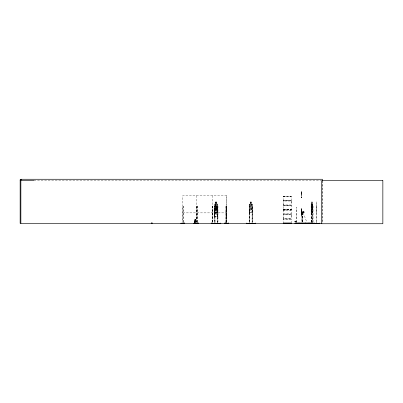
<?xml version="1.0" encoding="UTF-8"?>
<svg xmlns="http://www.w3.org/2000/svg" width="403" height="403" viewBox="0 0 403 403"><rect width="100%" height="100%" fill="white"/><g stroke="black" fill="none" stroke-linecap="round" stroke-linejoin="round"><path stroke-width="0.3" stroke-dasharray="2.02 1.51" d="M283.223 216.587L283.168 218.824L291.394 218.97L283.153 219.096L283.223 223.091M283.223 202.991L283.213 218.567L291.304 218.567L291.374 214.094L283.153 214.099M291.293 216.587L291.293 214.577L283.213 214.603M291.293 202.991L291.374 200.503L283.153 200.482L283.163 196.241M301.409 211.913C301.837 212.739 302.683 211.358 301.409 212.129M301.565 196.523L301.575 197.782L301.575 195.112M302.396 211.913C301.802 212.104 304.713 212.235 303.6 211.867M301.58 195.344L301.58 193.798M301.585 194.251L301.585 192.669M291.364 214.074L291.374 205.273L283.153 205.253M291.293 223.091L291.364 219.096M194.906 222.733L195.052 219.227M295.253 221.141C295.142 221.796 295.5 220.844 295.565 221.564M295.399 221.504L295.313 221.116L295.253 221.564M295.601 221.459L295.772 221.116L295.938 221.509M194.74 222.733L195.022 219.227M312.567 212.547L312.834 204.789L312.819 222.139M312.577 212.618L312.768 210.502M250.747 209.59L250.747 209.777M283.153 196.231L291.364 196.231M303.832 212.185L303.58 211.933M302.396 212.149L303.837 212.164L303.786 211.867M301.479 209.353L301.132 209.449L301.152 208.789M301.137 215.212L301.152 214.547L301.545 214.663M301.152 215.116L301.479 215.116M194.432 222.733L194.966 219.227L194.306 222.733M217.222 216.688L217.63 208.94M217.247 216.759L217.595 214.633L217.655 204.83M217.363 212.618L217.691 210.502M217.751 210.502L217.424 212.618L214.864 212.618L214.502 210.502L214.93 212.618M295.963 221.076L295.832 221.569M251.935 212.547L252.384 204.789L252.349 222.139M251.961 212.618L252.323 210.502M252.384 210.502L252.021 212.618L249.462 212.618L249.135 204.8L249.472 204.039L250.258 204.039M301.147 208.905L301.499 208.835L301.545 215.318M301.147 214.663L301.499 214.598M301.429 215.162L301.444 208.905M194.13 222.733L194.911 219.227L195.264 219.227L196.085 222.733M311.136 204.83L311.292 204.039L311.736 204.039M311.202 204.83L311.358 204.039M194.085 222.733L194.901 219.227M295.595 221.182L295.711 221.564M295.933 221.151L295.862 221.544M291.379 205.465L283.168 205.52M295.873 221.166L295.963 221.443M283.178 200.442L283.213 204.976L291.304 204.976L291.304 201.006L283.213 201.006M283.163 218.824L283.143 219.076M291.364 200.734L283.168 200.754M249.17 204.83L249.538 204.039M249.23 204.83L249.553 204.109M291.349 214.346L283.193 214.436M290.266 196.619L290.976 196.619M290.266 210.21L290.976 210.21M214.859 216.759L214.477 214.633L214.441 208.93L214.809 208.18L215.545 208.18M214.502 208.93L214.87 208.18M214.537 208.961L214.885 208.25M214.502 214.643L214.502 204.789L214.875 204.039L215.625 204.039M214.537 204.82L214.94 204.039M283.601 196.619L284.856 196.619M283.601 210.21L284.856 210.21M215.58 208.25L215.056 208.961L215.056 212.93L215.58 214.633L216.552 214.633L217.076 212.93L217.076 208.961L216.552 208.25L216.527 206.054M303.65 211.867L303.535 212.119L303.897 212.119M283.223 209.782L291.389 209.691L283.193 209.605L283.208 209.973M283.223 209.762L291.344 209.807M291.283 196.624L283.233 196.624M291.283 210.215L283.244 210.21M301.147 208.789L301.545 208.94M33.998 180.529L321.075 180.529M226.541 195.591L226.541 222.129L226.587 195.591L182.826 195.591L182.826 222.129M283.233 196.216L291.309 196.221L291.364 200.482M283.213 200.21L291.304 200.21M215.6 201.984L216.653 201.984M250.233 201.984L251.286 201.984M311.685 201.984L312.265 201.984M311.776 202.341L312.108 202.341L312.108 203.047L311.776 203.047M216.628 204.039L217.413 204.039L217.751 204.8L217.675 223.373M251.26 204.039L252.011 204.039M312.214 204.039L312.642 204.039L312.819 204.82M214.89 204.109L217.398 204.109M249.492 204.109L251.996 204.109M311.297 204.109L312.632 204.109M249.135 204.8L249.18 222.139M283.213 205.777L291.304 205.777M216.587 206.054L215.484 206.054L215.484 208.18M212.759 206.089L212.139 206.089L212.139 222.129M214.598 206.089L215.086 206.089L215.086 222.139M215.519 206.124L216.552 206.124M249.18 206.089L249.664 206.089M311.176 206.089L311.544 206.089L311.544 223.373M316.521 206.089L316.743 223.373M216.527 208.18L217.298 208.18M214.824 208.25L217.282 208.25M301.499 209.424L301.147 209.353M283.208 209.963L291.309 209.953M249.135 210.502L249.528 212.618M311.176 222.139L311.116 204.8L311.368 212.547M303.555 212.023L303.922 212.023M214.89 212.547L217.398 212.547M249.492 212.547L251.996 212.547M301.943 212.572L302.673 212.572M311.297 212.547L312.632 212.547M311.287 212.618L312.647 212.618M316.521 212.618L316.451 201.913L316.521 222.139M182.826 212.87L226.587 212.87M283.213 213.802L291.304 213.802M217.57 214.643L217.308 216.759L214.799 216.759M301.499 215.182L301.182 215.182L301.182 208.835M214.824 216.688L217.282 216.688M291.304 219.368L283.213 219.348M295.177 221.076L295.203 221.605M296.059 221.343L294.533 221.277L295.963 221.413M294.996 221.962L296.779 221.962M251.951 204.039L252.349 204.82M251.935 204.109L252.288 204.82M217.353 204.039L217.716 204.83M217.237 208.18L217.595 208.966M217.222 208.25L217.534 208.966M303.106 212.598L306.708 221.846M249.704 208.789L250.233 210.492L251.225 210.492L251.759 208.789L251.759 204.82L251.225 204.109L251.225 201.984M312.572 204.039L312.748 204.82M295.726 221.151L295.812 221.222M195.259 219.227L196.039 222.733M195.863 222.733L195.223 219.227L195.823 223.317M214.537 214.633L214.885 216.688M311.408 208.789L311.685 210.492L312.199 210.492L312.471 208.789L312.199 201.984M195.43 222.733L195.148 219.227L195.259 222.733M311.136 210.492L311.353 212.618M302.22 211.902L302.22 212.164M301.651 196.523L301.666 197.782L301.666 195.112M301.656 192.669L301.656 194.251M301.661 193.798L301.656 195.344M322.662 181.149L322.662 223.373M322.415 180.529L322.415 223.373M313.035 222.139L313.035 206.089L312.668 206.089L312.668 222.139M312.884 206.089L312.884 222.139M312.265 204.109L312.285 201.913L311.665 201.913L311.393 222.139M311.736 201.913L311.751 204.109M311.328 206.089L311.328 222.139M302.668 222.174L302.401 211.671L302.215 212.391M302.603 212.572L302.598 222.174M302.532 212.572L302.532 222.174M302.22 211.671L302.22 212.391L301.943 212.391L301.948 222.174M302.084 212.572L302.079 222.174M302.013 212.572L302.018 222.174M301.57 210.265L301.57 213.988M301.273 208.835L301.273 209.424M301.273 214.598L301.273 215.182M296.276 222.396L296.276 207.253L296.14 222.396M295.152 221.917L295.152 220.97L294.996 221.917M252.545 222.139L252.545 206.089L252.056 206.089L252.056 222.139M252.253 206.089L252.253 222.139M251.286 204.109L251.321 201.913L250.198 201.913L250.233 204.109L249.704 204.82L249.664 223.373M250.258 201.913L250.293 204.109M249.472 206.089L249.472 222.139M249.371 206.089L249.371 222.139M226.698 222.743L226.698 206.089L225.922 206.089L225.922 222.129M226.431 206.089L226.431 222.129M226.194 206.089L226.194 222.129M217.968 222.139L217.968 206.089L217.479 206.089L217.479 222.139M217.771 206.089L217.771 222.139M216.688 204.039L216.688 201.913L215.565 201.913L215.565 204.039M216.628 201.913L216.592 204.109L217.126 204.82L217.126 208.789L216.592 210.492L215.6 210.492L215.071 208.789L215.071 204.82L215.6 204.109L215.625 201.913M216.552 212.93L216.703 208.91L216.199 211.384L216.885 213.917L216.542 213.902L215.978 211.852L215.404 213.902L215.081 213.917L215.771 211.399L215.162 208.915L215.998 210.905L216.567 208.935L215.58 208.961L215.58 212.93M216.492 206.124L216.492 208.25M215.66 201.984L215.66 204.109M215.545 206.054L215.519 208.25M214.89 206.089L214.89 222.139M214.794 206.089L214.794 222.139M214.598 204.82L214.598 222.139M212.759 195.591L212.759 222.129M212.648 206.089L212.648 222.129M212.25 206.089L212.25 222.129M197.269 222.129L197.269 206.089L196.498 206.089L196.498 222.129M197.153 206.089L197.117 222.129M197.002 206.089L197.002 222.129M196.765 206.089L196.765 222.129M196.649 195.591L196.649 222.129M183.335 222.129L183.335 206.089L182.715 206.089L182.715 222.129M183.224 206.089L183.224 222.129M301.595 191.808L301.59 193.309L301.62 191.077L301.595 191.808M301.61 192.13L301.6 192.584L301.63 192.13M312.516 209.696L312.038 207.711L311.559 209.777L311.917 207.243L311.605 204.779L312.028 206.764C313.076 200.966 311.801 208.2 312.516 209.696M215.288 204.815L215.963 207.258L215.257 209.777L215.59 209.767L216.174 207.711L217.041 209.817L216.401 207.243L217.066 204.815L216.749 204.835L216.194 206.764L215.635 204.835L215.288 204.815M251.744 209.696L251.401 209.767L250.817 207.711L250.243 209.762L249.895 209.777L250.59 207.243L249.981 204.779L250.802 206.764L251.361 204.835L251.704 204.815L251.029 207.258L251.744 209.696M283.233 209.495L291.293 209.5L283.244 209.5M216.416 202.341L215.776 202.341L215.776 203.047L216.416 203.047L216.416 202.341M251.049 202.341L250.409 202.341L250.409 203.047L251.049 203.047L251.049 202.341M216.592 204.82L215.6 204.82L215.6 208.789L216.592 208.789L216.592 204.82M251.225 204.82L250.233 204.82L250.233 208.789L251.225 208.789L251.225 204.82M312.199 204.82L311.685 204.82L311.685 208.789L312.199 208.789L312.199 204.82M216.381 206.482L215.756 206.482L215.756 207.187L216.381 207.187L216.381 206.482M303.842 211.53L303.65 212.522L303.842 211.53M226.078 222.129L226.078 206.089L226.033 222.129M303.278 212.729A0.811 0.811 0 0 0 304.492 212.023A0.811 0.811 0 0 0 303.278 211.323A0.811 0.811 0 0 0 303.278 212.729"/><path stroke-width="0.6" d="M305.539 223.358L305.519 223.015M308.119 223.317L308.134 223.015M211.827 223.317L211.857 223.015M246.253 223.373L255.462 223.338M198.211 223.327L198.246 223.045M194.931 223.327L194.971 223.045M180.821 223.327L184.236 223.327M298.95 223.327L298.996 223.045M21.409 179.718L20.15 179.718L20.15 223.373L321.785 223.373M20.15 180.529L33.973 180.529M283.223 223.091L291.293 223.091M283.208 223.197L291.309 223.197M294.981 223.217L312.552 223.217M198.246 223.282L193.591 223.373M220.889 223.358L211.237 223.327M224.98 223.045L228.647 223.358M283.213 223.348L291.304 223.348M305.665 223.327L305.62 223.045M228.224 223.327L228.184 223.045M224.995 223.317L225.06 223.015M214.441 223.327L214.406 223.045M316.088 223.317L316.073 223.015M309.826 223.317L309.811 223.015M299.071 223.327L299.041 223.015M322.415 180.529L322.415 179.264L20.86 179.264L20.86 223.373M319.871 223.015L319.871 223.373L294.981 223.348L294.996 223.086L312.552 223.086L312.552 223.373M316.743 222.924L316.743 223.373M316.521 222.924L316.521 223.373M313.393 223.015L313.393 223.373M312.864 222.924L312.864 223.373M312.647 222.924L312.647 223.373M312.537 223.086L312.537 223.373M311.559 222.924L311.559 223.373M311.343 222.924L311.343 223.373M255.29 223.015L255.29 223.373M252.218 222.924L252.218 223.373M252.026 222.924L252.046 223.373M249.699 222.924L249.674 223.373M249.502 222.924L249.502 223.373M246.435 223.015L246.435 223.373M228.34 223.015L228.34 223.373M228.148 223.015L228.148 223.373M226.133 222.924L226.133 223.373M225.861 222.924L225.861 223.373M224.945 223.015L224.945 223.373M220.708 223.015L220.708 223.373M217.64 222.924L217.64 223.373M217.444 222.924L217.469 223.373M215.121 222.924L215.096 223.373M214.925 222.924L214.925 223.373M214.366 223.015L214.366 223.373M212.195 222.924L212.195 223.373M212.084 222.924L212.084 223.373M211.162 223.015L211.162 223.373M198.286 223.015L198.286 223.373M198.095 223.015L198.095 223.373M197.329 222.924L197.329 223.373M197.213 222.924L197.213 223.373M197.173 222.924L197.173 223.373M197.062 222.924L197.062 223.373M195.012 223.015L195.012 223.373M194.891 223.015L194.891 223.373M184.347 222.834L184.347 223.373M184.312 223.015L184.312 223.373M183.39 222.924L183.39 223.373M183.279 222.924L183.279 223.373M183.088 222.834L183.088 223.373M182.196 222.834L182.196 223.373M181.108 223.015L181.108 223.373M152.536 222.834L152.536 223.373M151.644 222.834L151.644 223.373M151.276 222.834L151.276 223.373M314.385 223.282L314.395 223.015L314.385 223.282M382.85 180.529L321.705 180.529L321.705 223.736L382.85 223.736L382.85 180.529M226.023 223.373L226.023 222.924L225.972 223.373"/></g></svg>
